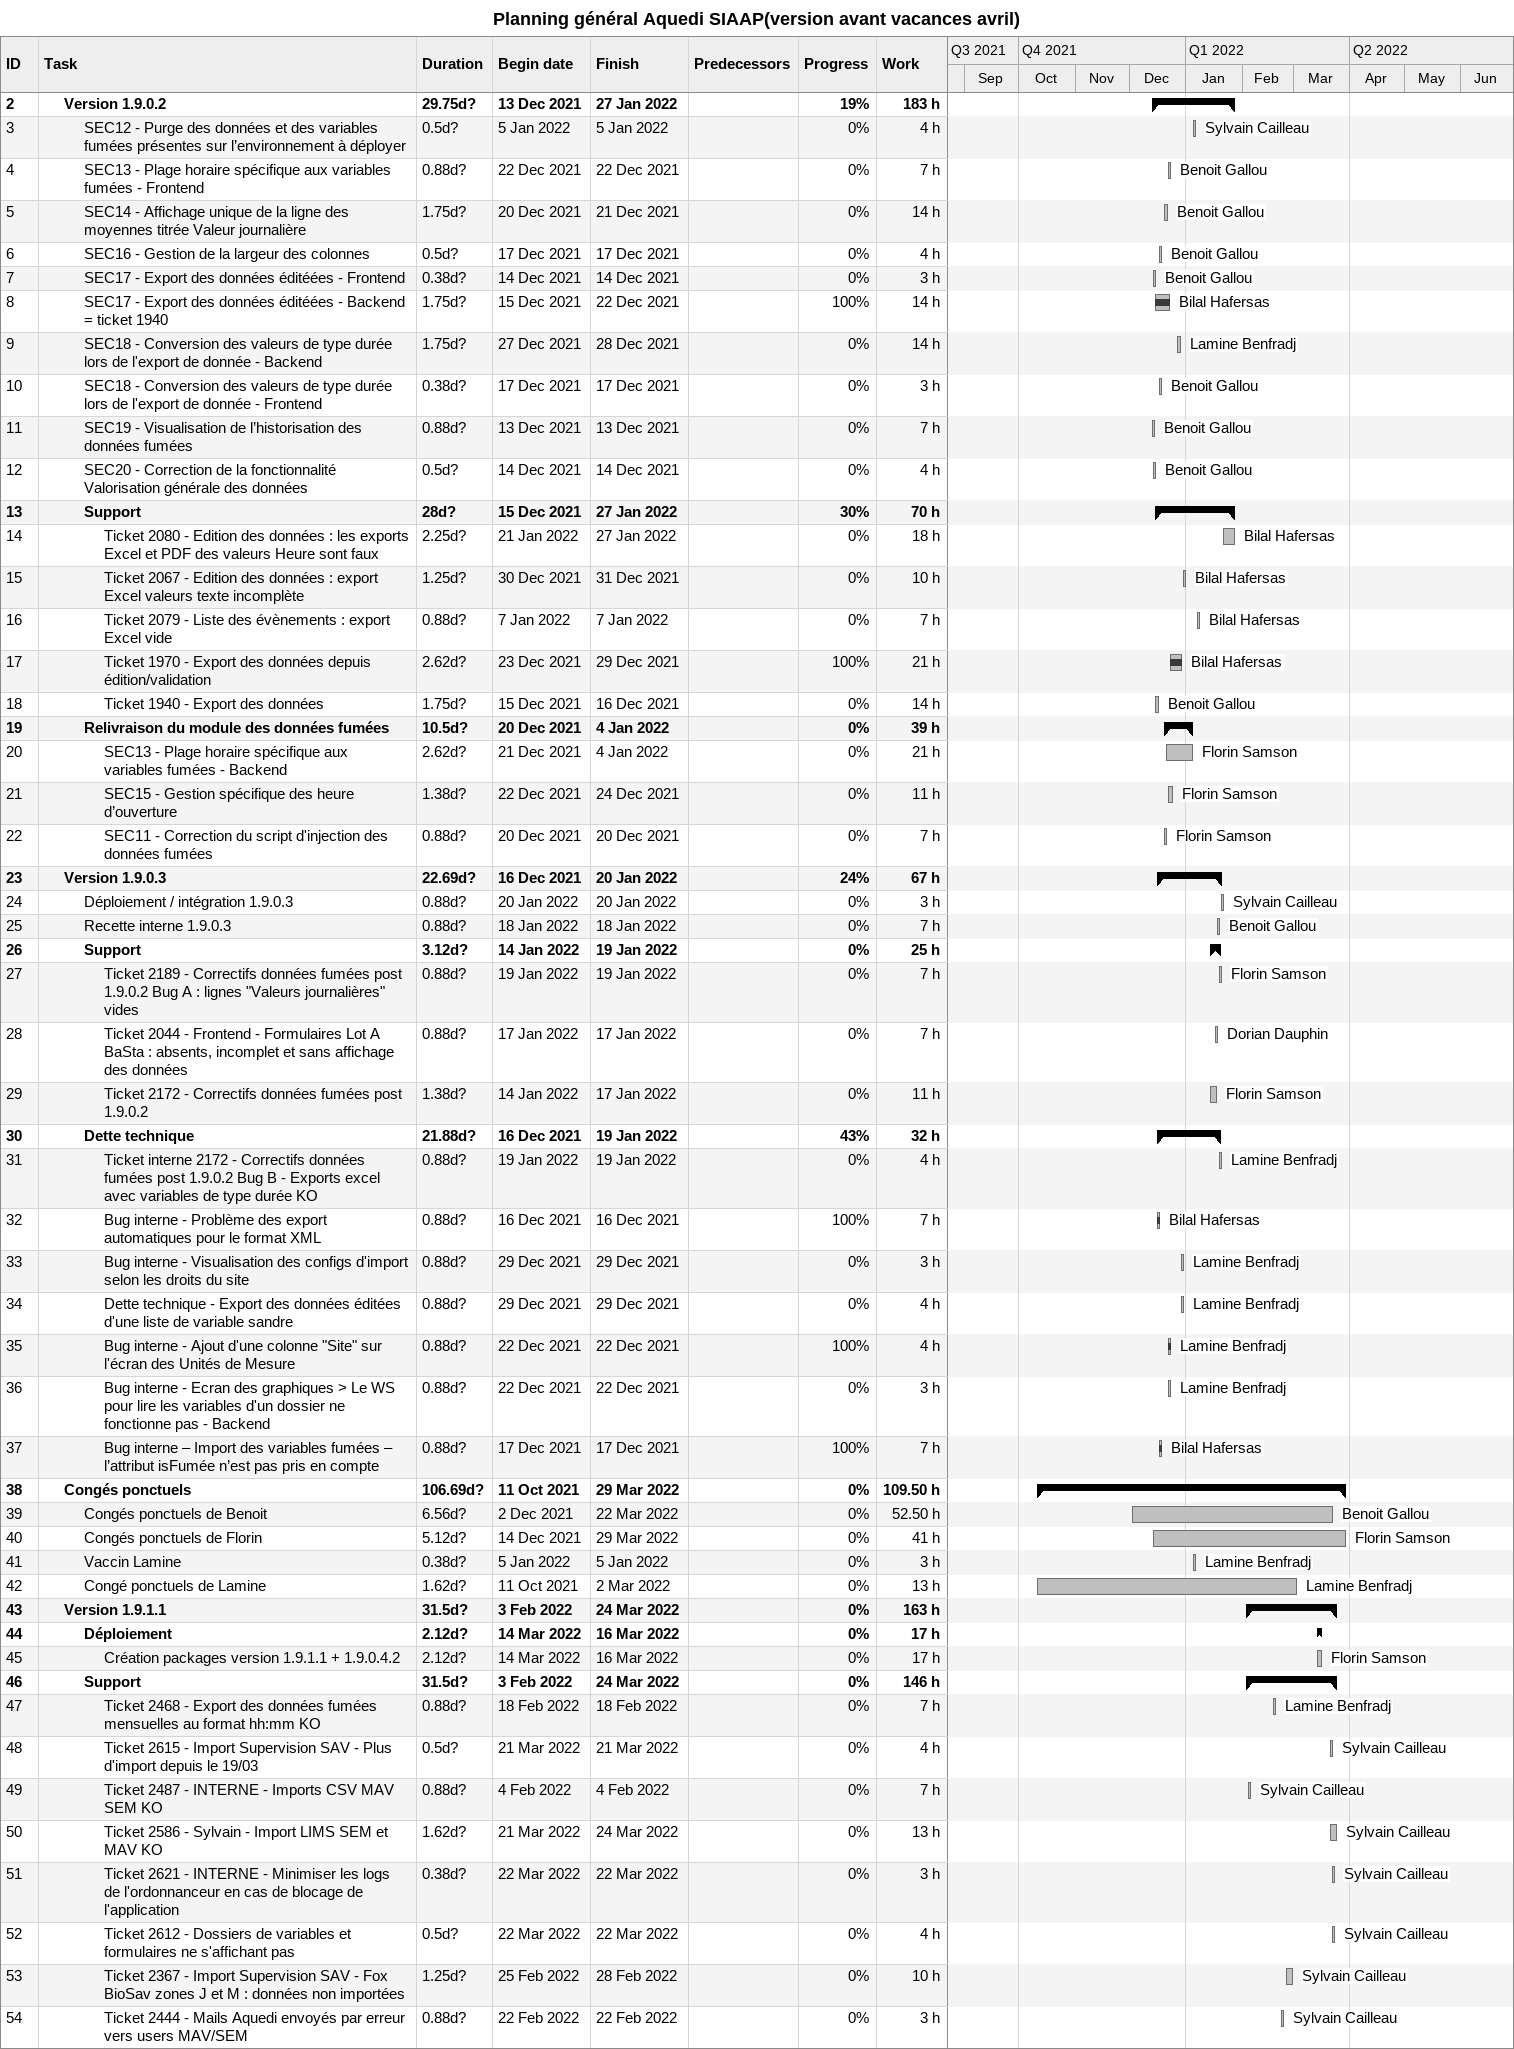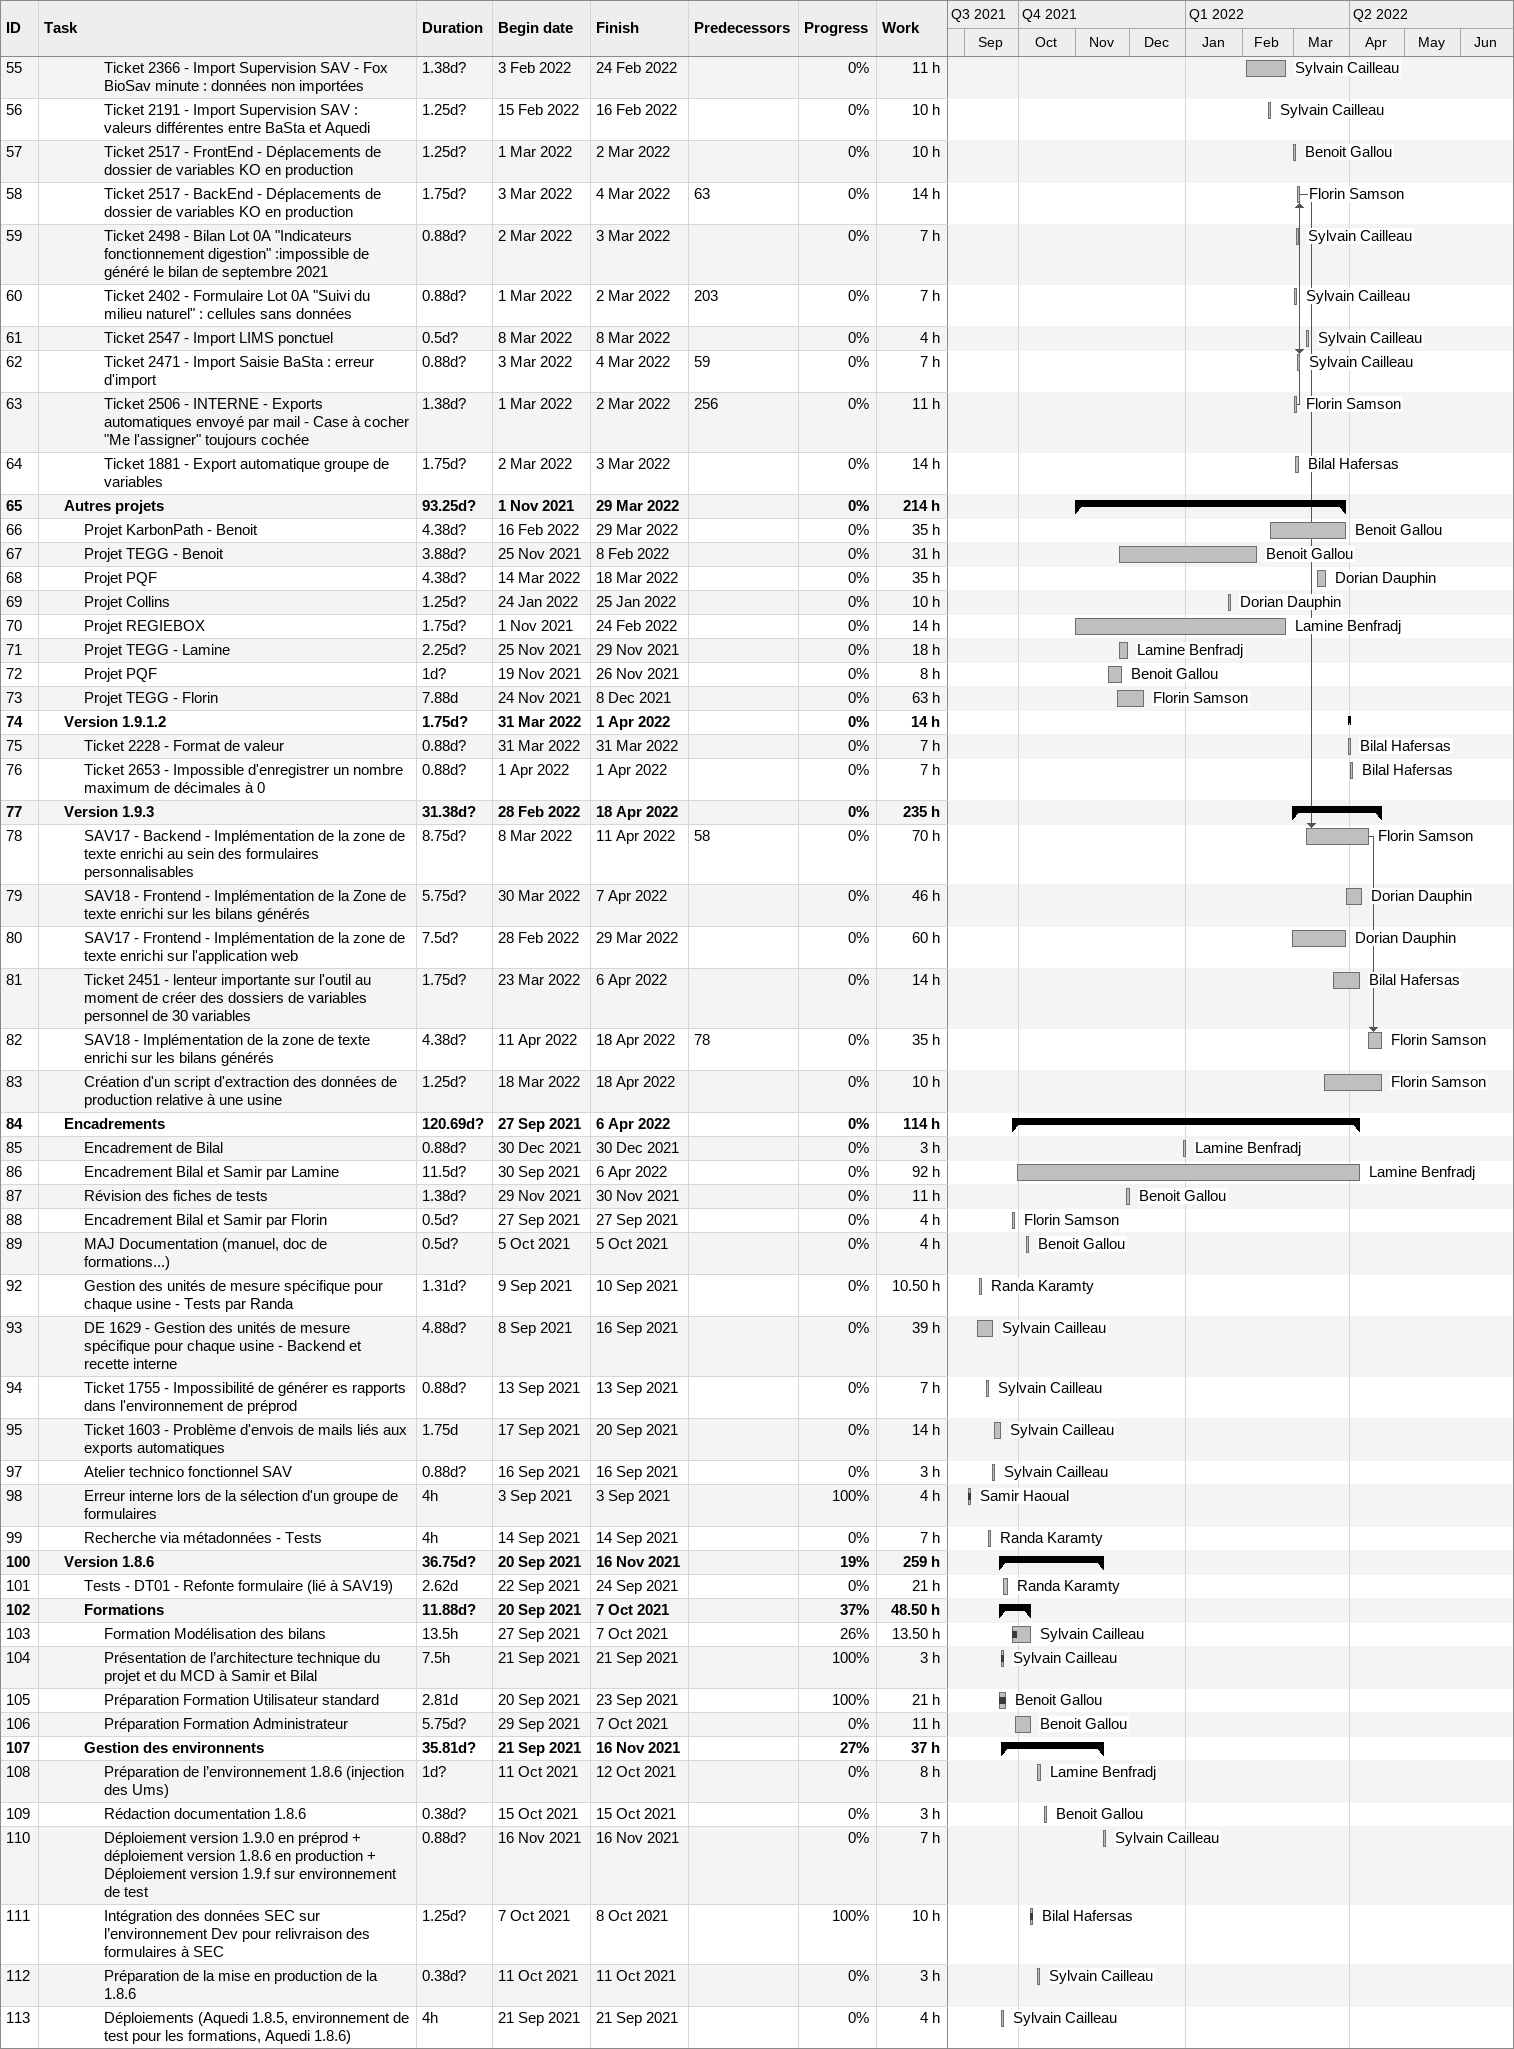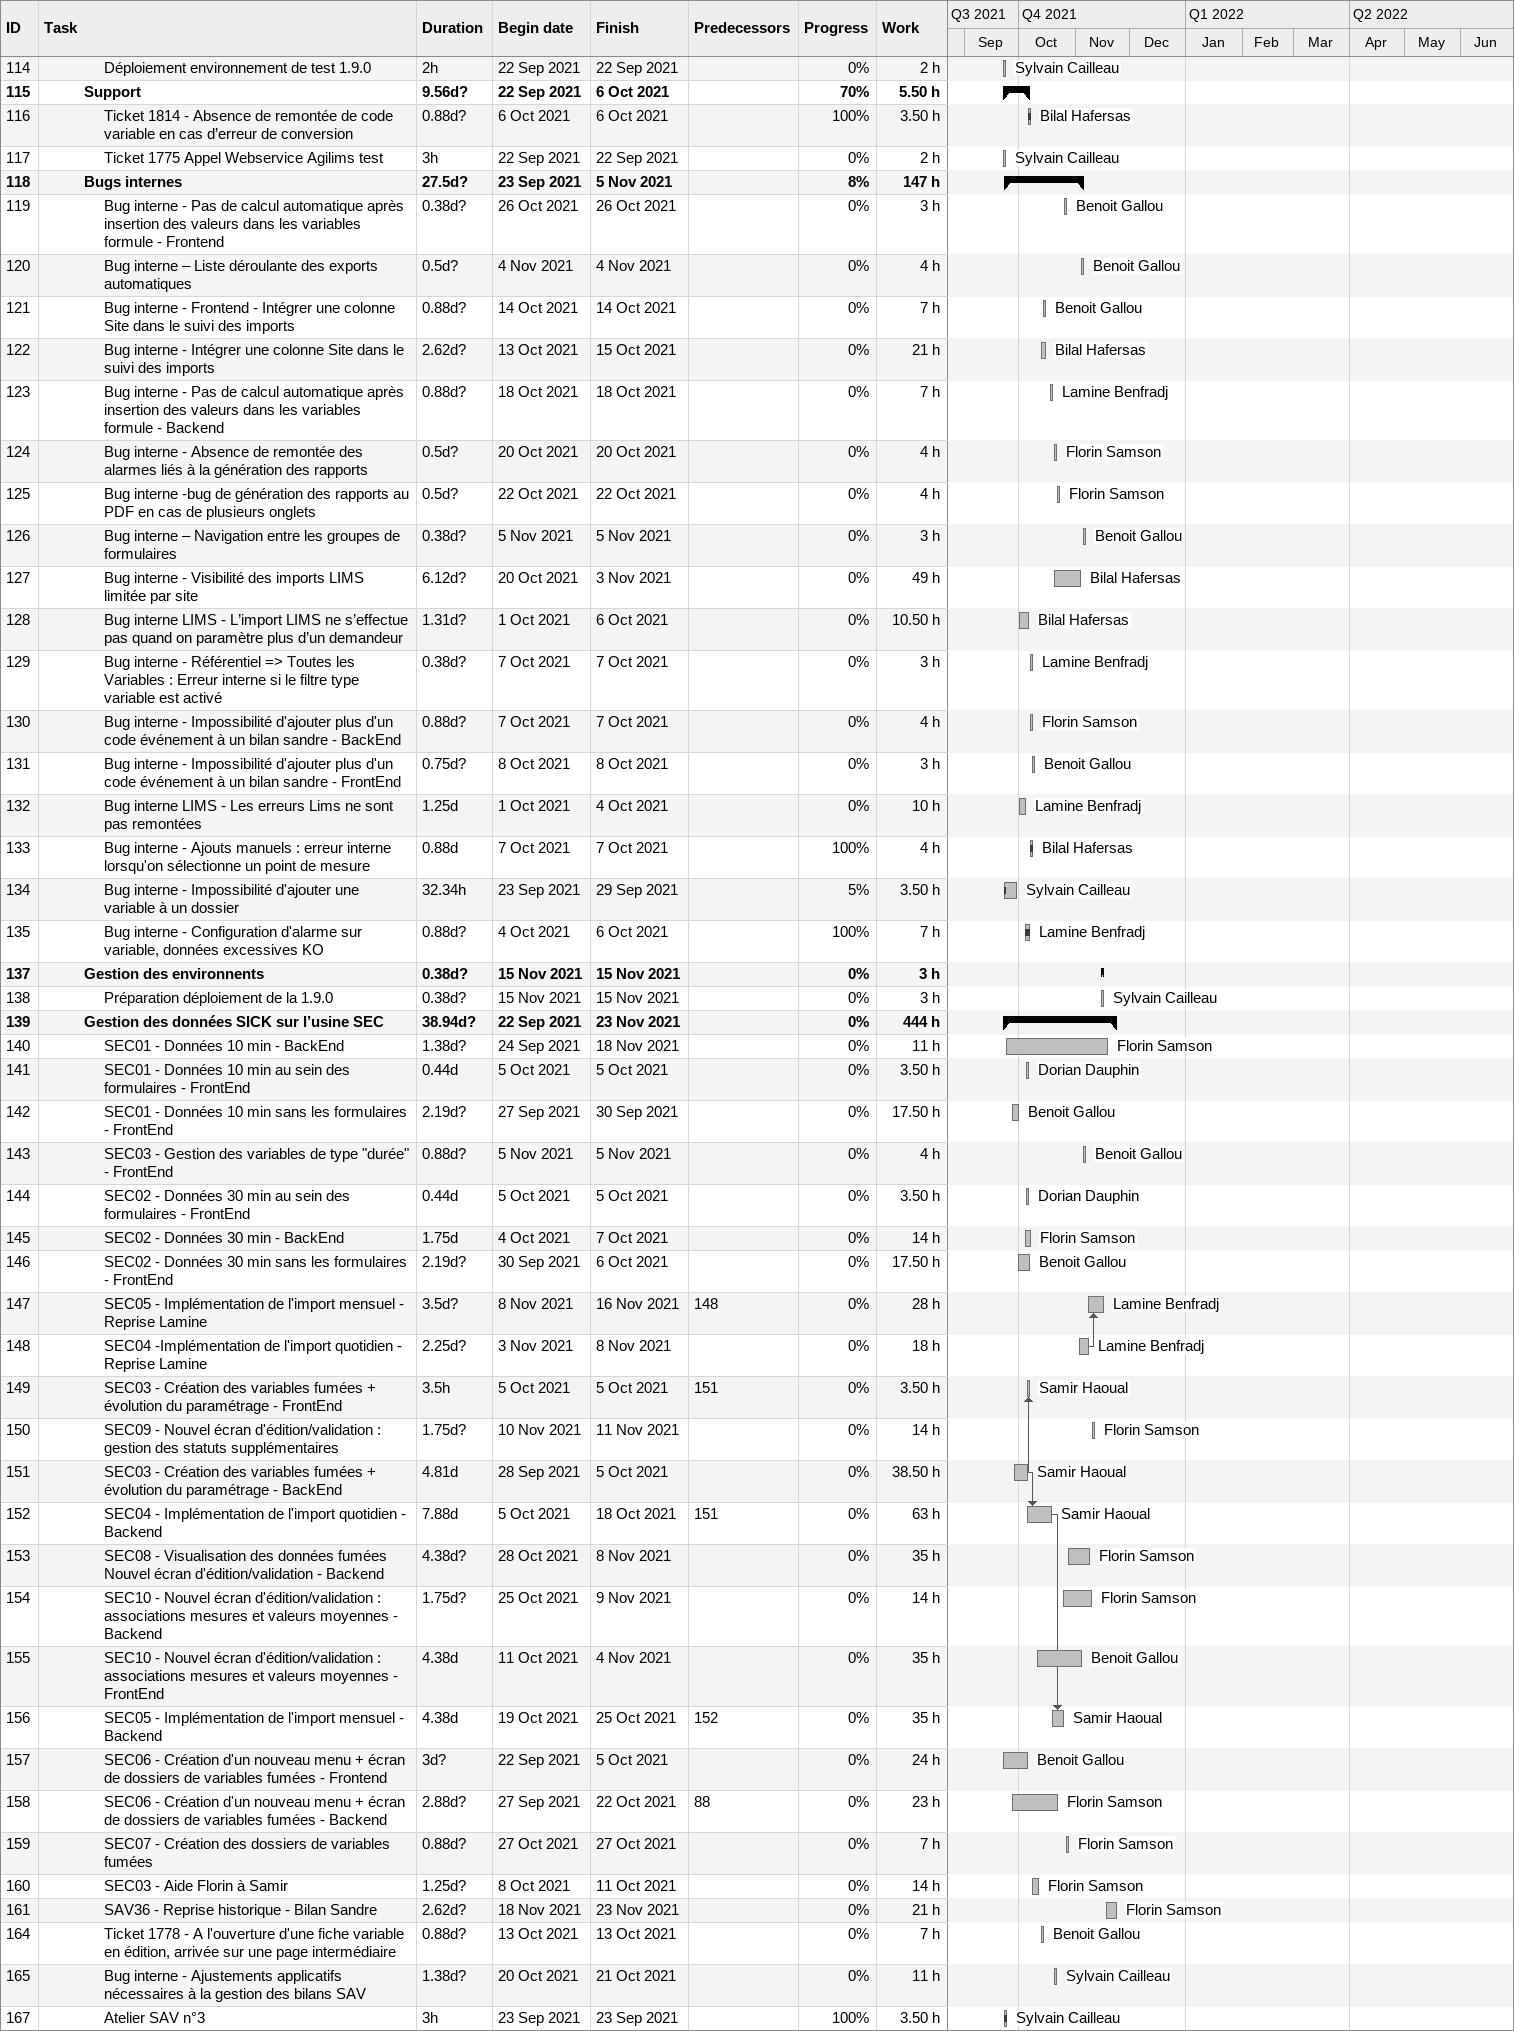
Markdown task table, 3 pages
Planning général Aquedi SIAAP(version avant vacances avril)

| ID | Level | Task | Duration | Start | Finish | Predecessors | Resources | % complete | Work (h) |
|---|---|---|---|---|---|---|---|---|---|
| 2 | 2 | **Version 1.9.0.2** | 29.75d? | 2021-12-13 | 2022-01-27 |  |  | 19 | 183 |
| 3 | 3 | SEC12 - Purge des données et des variables fumées présentes sur l’environnement à déployer | 0.5d? | 2022-01-05 | 2022-01-05 |  | Sylvain Cailleau | 0 | 4 |
| 4 | 3 | SEC13 - Plage horaire spécifique aux variables fumées - Frontend | 0.88d? | 2021-12-22 | 2021-12-22 |  | Benoit Gallou | 0 | 7 |
| 5 | 3 | SEC14 - Affichage unique de la ligne des moyennes titrée Valeur journalière | 1.75d? | 2021-12-20 | 2021-12-21 |  | Benoit Gallou | 0 | 14 |
| 6 | 3 | SEC16 - Gestion de la largeur des colonnes | 0.5d? | 2021-12-17 | 2021-12-17 |  | Benoit Gallou | 0 | 4 |
| 7 | 3 | SEC17 - Export des données éditéées - Frontend | 0.38d? | 2021-12-14 | 2021-12-14 |  | Benoit Gallou | 0 | 3 |
| 8 | 3 | SEC17 - Export des données éditéées - Backend = ticket 1940 | 1.75d? | 2021-12-15 | 2021-12-22 |  | Bilal Hafersas | 100 | 14 |
| 9 | 3 | SEC18 - Conversion des valeurs de type durée lors de l'export de donnée - Backend | 1.75d? | 2021-12-27 | 2021-12-28 |  | Lamine Benfradj | 0 | 14 |
| 10 | 3 | SEC18 - Conversion des valeurs de type durée lors de l'export de donnée - Frontend | 0.38d? | 2021-12-17 | 2021-12-17 |  | Benoit Gallou | 0 | 3 |
| 11 | 3 | SEC19 - Visualisation de l’historisation des données fumées | 0.88d? | 2021-12-13 | 2021-12-13 |  | Benoit Gallou | 0 | 7 |
| 12 | 3 | SEC20 - Correction de la fonctionnalité Valorisation générale des données | 0.5d? | 2021-12-14 | 2021-12-14 |  | Benoit Gallou | 0 | 4 |
| 13 | 3 | **Support** | 28d? | 2021-12-15 | 2022-01-27 |  |  | 30 | 70 |
| 14 | 4 | Ticket 2080 - Edition des données : les exports Excel et PDF des valeurs Heure sont faux | 2.25d? | 2022-01-21 | 2022-01-27 |  | Bilal Hafersas | 0 | 18 |
| 15 | 4 | Ticket 2067 - Edition des données : export Excel valeurs texte incomplète | 1.25d? | 2021-12-30 | 2021-12-31 |  | Bilal Hafersas | 0 | 10 |
| 16 | 4 | Ticket 2079 - Liste des évènements : export Excel vide | 0.88d? | 2022-01-07 | 2022-01-07 |  | Bilal Hafersas | 0 | 7 |
| 17 | 4 | Ticket 1970 - Export des données depuis édition/validation | 2.62d? | 2021-12-23 | 2021-12-29 |  | Bilal Hafersas | 100 | 21 |
| 18 | 4 | Ticket 1940 - Export des données | 1.75d? | 2021-12-15 | 2021-12-16 |  | Benoit Gallou | 0 | 14 |
| 19 | 3 | **Relivraison du module des données fumées** | 10.5d? | 2021-12-20 | 2022-01-04 |  |  | 0 | 39 |
| 20 | 4 | SEC13 - Plage horaire spécifique aux variables fumées - Backend | 2.62d? | 2021-12-21 | 2022-01-04 |  | Florin Samson | 0 | 21 |
| 21 | 4 | SEC15 - Gestion spécifique des heure d’ouverture | 1.38d? | 2021-12-22 | 2021-12-24 |  | Florin Samson | 0 | 11 |
| 22 | 4 | SEC11 - Correction du script d'injection des données fumées | 0.88d? | 2021-12-20 | 2021-12-20 |  | Florin Samson | 0 | 7 |
| 23 | 2 | **Version 1.9.0.3** | 22.69d? | 2021-12-16 | 2022-01-20 |  |  | 24 | 67 |
| 24 | 3 | Déploiement / intégration 1.9.0.3 | 0.88d? | 2022-01-20 | 2022-01-20 |  | Sylvain Cailleau | 0 | 3 |
| 25 | 3 | Recette interne 1.9.0.3 | 0.88d? | 2022-01-18 | 2022-01-18 |  | Benoit Gallou | 0 | 7 |
| 26 | 3 | **Support** | 3.12d? | 2022-01-14 | 2022-01-19 |  |  | 0 | 25 |
| 27 | 4 | Ticket 2189 - Correctifs données fumées post 1.9.0.2 Bug A : lignes "Valeurs journalières" vides | 0.88d? | 2022-01-19 | 2022-01-19 |  | Florin Samson | 0 | 7 |
| 28 | 4 | Ticket 2044 - Frontend - Formulaires Lot A BaSta : absents, incomplet et sans affichage des données | 0.88d? | 2022-01-17 | 2022-01-17 |  | Dorian Dauphin | 0 | 7 |
| 29 | 4 | Ticket 2172 - Correctifs données fumées post 1.9.0.2 | 1.38d? | 2022-01-14 | 2022-01-17 |  | Florin Samson | 0 | 11 |
| 30 | 3 | **Dette technique** | 21.88d? | 2021-12-16 | 2022-01-19 |  |  | 43 | 32 |
| 31 | 4 | Ticket interne 2172 - Correctifs données fumées post 1.9.0.2 Bug B - Exports excel avec variables de type durée KO | 0.88d? | 2022-01-19 | 2022-01-19 |  | Lamine Benfradj | 0 | 4 |
| 32 | 4 | Bug interne - Problème des export automatiques pour le format XML | 0.88d? | 2021-12-16 | 2021-12-16 |  | Bilal Hafersas | 100 | 7 |
| 33 | 4 | Bug interne - Visualisation des configs d'import selon les droits du site | 0.88d? | 2021-12-29 | 2021-12-29 |  | Lamine Benfradj | 0 | 3 |
| 34 | 4 | Dette technique - Export des données éditées d'une liste de variable sandre | 0.88d? | 2021-12-29 | 2021-12-29 |  | Lamine Benfradj | 0 | 4 |
| 35 | 4 | Bug interne - Ajout d'une colonne "Site" sur l'écran des Unités de Mesure | 0.88d? | 2021-12-22 | 2021-12-22 |  | Lamine Benfradj | 100 | 4 |
| 36 | 4 | Bug interne - Ecran des graphiques > Le WS pour lire les variables d'un dossier ne fonctionne pas - Backend | 0.88d? | 2021-12-22 | 2021-12-22 |  | Lamine Benfradj | 0 | 3 |
| 37 | 4 | Bug interne – Import des variables fumées – l’attribut isFumée n’est pas pris en compte | 0.88d? | 2021-12-17 | 2021-12-17 |  | Bilal Hafersas | 100 | 7 |
| 38 | 2 | **Congés ponctuels** | 106.69d? | 2021-10-11 | 2022-03-29 |  |  | 0 | 109.50 |
| 39 | 3 | Congés ponctuels de Benoit | 6.56d? | 2021-12-02 | 2022-03-22 |  | Benoit Gallou | 0 | 52.50 |
| 40 | 3 | Congés ponctuels de Florin | 5.12d? | 2021-12-14 | 2022-03-29 |  | Florin Samson | 0 | 41 |
| 41 | 3 | Vaccin Lamine | 0.38d? | 2022-01-05 | 2022-01-05 |  | Lamine Benfradj | 0 | 3 |
| 42 | 3 | Congé ponctuels de Lamine | 1.62d? | 2021-10-11 | 2022-03-02 |  | Lamine Benfradj | 0 | 13 |
| 43 | 2 | **Version 1.9.1.1** | 31.5d? | 2022-02-03 | 2022-03-24 |  |  | 0 | 163 |
| 44 | 3 | **Déploiement** | 2.12d? | 2022-03-14 | 2022-03-16 |  |  | 0 | 17 |
| 45 | 4 | Création packages version 1.9.1.1 + 1.9.0.4.2 | 2.12d? | 2022-03-14 | 2022-03-16 |  | Florin Samson | 0 | 17 |
| 46 | 3 | **Support** | 31.5d? | 2022-02-03 | 2022-03-24 |  |  | 0 | 146 |
| 47 | 4 | Ticket 2468 - Export des données fumées mensuelles au format hh:mm KO | 0.88d? | 2022-02-18 | 2022-02-18 |  | Lamine Benfradj | 0 | 7 |
| 48 | 4 | Ticket 2615 - Import Supervision SAV - Plus d'import depuis le 19/03 | 0.5d? | 2022-03-21 | 2022-03-21 |  | Sylvain Cailleau | 0 | 4 |
| 49 | 4 | Ticket 2487 - INTERNE - Imports CSV MAV SEM KO | 0.88d? | 2022-02-04 | 2022-02-04 |  | Sylvain Cailleau | 0 | 7 |
| 50 | 4 | Ticket 2586 - Sylvain - Import LIMS SEM et MAV KO | 1.62d? | 2022-03-21 | 2022-03-24 |  | Sylvain Cailleau | 0 | 13 |
| 51 | 4 | Ticket 2621 - INTERNE - Minimiser les logs de l'ordonnanceur en cas de blocage de l'application | 0.38d? | 2022-03-22 | 2022-03-22 |  | Sylvain Cailleau | 0 | 3 |
| 52 | 4 | Ticket 2612 - Dossiers de variables et formulaires ne s'affichant pas | 0.5d? | 2022-03-22 | 2022-03-22 |  | Sylvain Cailleau | 0 | 4 |
| 53 | 4 | Ticket 2367 - Import Supervision SAV - Fox BioSav zones J et M : données non importées | 1.25d? | 2022-02-25 | 2022-02-28 |  | Sylvain Cailleau | 0 | 10 |
| 54 | 4 | Ticket 2444 - Mails Aquedi envoyés par erreur vers users MAV/SEM | 0.88d? | 2022-02-22 | 2022-02-22 |  | Sylvain Cailleau | 0 | 3 |
| 55 | 4 | Ticket 2366 - Import Supervision SAV - Fox BioSav minute : données non importées | 1.38d? | 2022-02-03 | 2022-02-24 |  | Sylvain Cailleau | 0 | 11 |
| 56 | 4 | Ticket 2191 - Import Supervision SAV : valeurs différentes entre BaSta et Aquedi | 1.25d? | 2022-02-15 | 2022-02-16 |  | Sylvain Cailleau | 0 | 10 |
| 57 | 4 | Ticket 2517 - FrontEnd - Déplacements de dossier de variables KO en production | 1.25d? | 2022-03-01 | 2022-03-02 |  | Benoit Gallou | 0 | 10 |
| 58 | 4 | Ticket 2517 - BackEnd - Déplacements de dossier de variables KO en production | 1.75d? | 2022-03-03 | 2022-03-04 | 63 | Florin Samson | 0 | 14 |
| 59 | 4 | Ticket 2498 - Bilan Lot 0A "Indicateurs fonctionnement digestion" :impossible de généré le bilan de septembre 2021 | 0.88d? | 2022-03-02 | 2022-03-03 |  | Sylvain Cailleau | 0 | 7 |
| 60 | 4 | Ticket 2402 - Formulaire Lot 0A "Suivi du milieu naturel" : cellules sans données | 0.88d? | 2022-03-01 | 2022-03-02 | 203 | Sylvain Cailleau | 0 | 7 |
| 61 | 4 | Ticket 2547 - Import LIMS ponctuel | 0.5d? | 2022-03-08 | 2022-03-08 |  | Sylvain Cailleau | 0 | 4 |
| 62 | 4 | Ticket 2471 - Import Saisie BaSta : erreur d'import | 0.88d? | 2022-03-03 | 2022-03-04 | 59 | Sylvain Cailleau | 0 | 7 |
| 63 | 4 | Ticket 2506 - INTERNE - Exports automatiques envoyé par mail - Case à cocher "Me l'assigner" toujours cochée | 1.38d? | 2022-03-01 | 2022-03-02 | 256 | Florin Samson | 0 | 11 |
| 64 | 4 | Ticket 1881 - Export automatique groupe de variables | 1.75d? | 2022-03-02 | 2022-03-03 |  | Bilal Hafersas | 0 | 14 |
| 65 | 2 | **Autres projets** | 93.25d? | 2021-11-01 | 2022-03-29 |  |  | 0 | 214 |
| 66 | 3 | Projet KarbonPath - Benoit | 4.38d? | 2022-02-16 | 2022-03-29 |  | Benoit Gallou | 0 | 35 |
| 67 | 3 | Projet TEGG - Benoit | 3.88d? | 2021-11-25 | 2022-02-08 |  | Benoit Gallou | 0 | 31 |
| 68 | 3 | Projet PQF | 4.38d? | 2022-03-14 | 2022-03-18 |  | Dorian Dauphin | 0 | 35 |
| 69 | 3 | Projet Collins | 1.25d? | 2022-01-24 | 2022-01-25 |  | Dorian Dauphin | 0 | 10 |
| 70 | 3 | Projet REGIEBOX | 1.75d? | 2021-11-01 | 2022-02-24 |  | Lamine Benfradj | 0 | 14 |
| 71 | 3 | Projet TEGG - Lamine | 2.25d? | 2021-11-25 | 2021-11-29 |  | Lamine Benfradj | 0 | 18 |
| 72 | 3 | Projet PQF | 1d? | 2021-11-19 | 2021-11-26 |  | Benoit Gallou | 0 | 8 |
| 73 | 3 | Projet TEGG - Florin | 7.88d | 2021-11-24 | 2021-12-08 |  | Florin Samson | 0 | 63 |
| 74 | 2 | **Version 1.9.1.2** | 1.75d? | 2022-03-31 | 2022-04-01 |  |  | 0 | 14 |
| 75 | 3 | Ticket 2228 - Format de valeur | 0.88d? | 2022-03-31 | 2022-03-31 |  | Bilal Hafersas | 0 | 7 |
| 76 | 3 | Ticket 2653 - Impossible d'enregistrer un nombre maximum de décimales à 0 | 0.88d? | 2022-04-01 | 2022-04-01 |  | Bilal Hafersas | 0 | 7 |
| 77 | 2 | **Version 1.9.3** | 31.38d? | 2022-02-28 | 2022-04-18 |  |  | 0 | 235 |
| 78 | 3 | SAV17 - Backend - Implémentation de la zone de texte enrichi au sein des formulaires personnalisables | 8.75d? | 2022-03-08 | 2022-04-11 | 58 | Florin Samson | 0 | 70 |
| 79 | 3 | SAV18 - Frontend - Implémentation de la Zone de texte enrichi sur les bilans générés | 5.75d? | 2022-03-30 | 2022-04-07 |  | Dorian Dauphin | 0 | 46 |
| 80 | 3 | SAV17 - Frontend - Implémentation de la zone de texte enrichi sur l'application web | 7.5d? | 2022-02-28 | 2022-03-29 |  | Dorian Dauphin | 0 | 60 |
| 81 | 3 | Ticket 2451 - lenteur importante sur l'outil au moment de créer des dossiers de variables personnel de 30 variables | 1.75d? | 2022-03-23 | 2022-04-06 |  | Bilal Hafersas | 0 | 14 |
| 82 | 3 | SAV18 - Implémentation de la zone de texte enrichi sur les bilans générés | 4.38d? | 2022-04-11 | 2022-04-18 | 78 | Florin Samson | 0 | 35 |
| 83 | 3 | Création d'un script d'extraction des données de production relative à une usine | 1.25d? | 2022-03-18 | 2022-04-18 |  | Florin Samson | 0 | 10 |
| 84 | 2 | **Encadrements** | 120.69d? | 2021-09-27 | 2022-04-06 |  |  | 0 | 114 |
| 85 | 3 | Encadrement de Bilal | 0.88d? | 2021-12-30 | 2021-12-30 |  | Lamine Benfradj | 0 | 3 |
| 86 | 3 | Encadrement Bilal et Samir par Lamine | 11.5d? | 2021-09-30 | 2022-04-06 |  | Lamine Benfradj | 0 | 92 |
| 87 | 3 | Révision des fiches de tests | 1.38d? | 2021-11-29 | 2021-11-30 |  | Benoit Gallou | 0 | 11 |
| 88 | 3 | Encadrement Bilal et Samir par Florin | 0.5d? | 2021-09-27 | 2021-09-27 |  | Florin Samson | 0 | 4 |
| 89 | 3 | MAJ Documentation (manuel, doc de formations...) | 0.5d? | 2021-10-05 | 2021-10-05 |  | Benoit Gallou | 0 | 4 |
| 92 | 3 | Gestion des unités de mesure spécifique pour chaque usine - Tests par Randa | 1.31d? | 2021-09-09 | 2021-09-10 |  | Randa Karamty | 0 | 10.50 |
| 93 | 3 | DE 1629 - Gestion des unités de mesure spécifique pour chaque usine - Backend et recette interne | 4.88d? | 2021-09-08 | 2021-09-16 |  | Sylvain Cailleau | 0 | 39 |
| 94 | 3 | Ticket 1755 - Impossibilité de générer es rapports dans l'environnement de préprod | 0.88d? | 2021-09-13 | 2021-09-13 |  | Sylvain Cailleau | 0 | 7 |
| 95 | 3 | Ticket 1603 - Problème d'envois de mails liés aux exports automatiques | 1.75d | 2021-09-17 | 2021-09-20 |  | Sylvain Cailleau | 0 | 14 |
| 97 | 3 | Atelier technico fonctionnel SAV | 0.88d? | 2021-09-16 | 2021-09-16 |  | Sylvain Cailleau | 0 | 3 |
| 98 | 3 | Erreur interne lors de la sélection d'un groupe de formulaires | 4h | 2021-09-03 | 2021-09-03 |  | Samir Haoual | 100 | 4 |
| 99 | 3 | Recherche via métadonnées - Tests | 4h | 2021-09-14 | 2021-09-14 |  | Randa Karamty | 0 | 7 |
| 100 | 2 | **Version 1.8.6** | 36.75d? | 2021-09-20 | 2021-11-16 |  |  | 19 | 259 |
| 101 | 3 | Tests - DT01 - Refonte formulaire (lié à SAV19) | 2.62d | 2021-09-22 | 2021-09-24 |  | Randa Karamty | 0 | 21 |
| 102 | 3 | **Formations** | 11.88d? | 2021-09-20 | 2021-10-07 |  |  | 37 | 48.50 |
| 103 | 4 | Formation Modélisation des bilans | 13.5h | 2021-09-27 | 2021-10-07 |  | Sylvain Cailleau | 26 | 13.50 |
| 104 | 4 | Présentation de l’architecture technique du projet et du MCD à Samir et Bilal | 7.5h | 2021-09-21 | 2021-09-21 |  | Sylvain Cailleau | 100 | 3 |
| 105 | 4 | Préparation Formation Utilisateur standard | 2.81d | 2021-09-20 | 2021-09-23 |  | Benoit Gallou | 100 | 21 |
| 106 | 4 | Préparation Formation Administrateur | 5.75d? | 2021-09-29 | 2021-10-07 |  | Benoit Gallou | 0 | 11 |
| 107 | 3 | **Gestion des environnents** | 35.81d? | 2021-09-21 | 2021-11-16 |  |  | 27 | 37 |
| 108 | 4 | Préparation de l’environnement 1.8.6 (injection des Ums) | 1d? | 2021-10-11 | 2021-10-12 |  | Lamine Benfradj | 0 | 8 |
| 109 | 4 | Rédaction documentation 1.8.6 | 0.38d? | 2021-10-15 | 2021-10-15 |  | Benoit Gallou | 0 | 3 |
| 110 | 4 | Déploiement version 1.9.0 en préprod + déploiement version 1.8.6 en production + Déploiement version 1.9.f sur environnement de test | 0.88d? | 2021-11-16 | 2021-11-16 |  | Sylvain Cailleau | 0 | 7 |
| 111 | 4 | Intégration des données SEC sur l’environnement Dev pour relivraison des formulaires à SEC | 1.25d? | 2021-10-07 | 2021-10-08 |  | Bilal Hafersas | 100 | 10 |
| 112 | 4 | Préparation de la mise en production de la 1.8.6 | 0.38d? | 2021-10-11 | 2021-10-11 |  | Sylvain Cailleau | 0 | 3 |
| 113 | 4 | Déploiements (Aquedi 1.8.5, environnement de test pour les formations, Aquedi 1.8.6) | 4h | 2021-09-21 | 2021-09-21 |  | Sylvain Cailleau | 0 | 4 |
| 114 | 4 | Déploiement environnement de test 1.9.0 | 2h | 2021-09-22 | 2021-09-22 |  | Sylvain Cailleau | 0 | 2 |
| 115 | 3 | **Support** | 9.56d? | 2021-09-22 | 2021-10-06 |  |  | 70 | 5.50 |
| 116 | 4 | Ticket 1814 - Absence de remontée de code variable en cas d’erreur de conversion | 0.88d? | 2021-10-06 | 2021-10-06 |  | Bilal Hafersas | 100 | 3.50 |
| 117 | 4 | Ticket 1775 Appel Webservice Agilims test | 3h | 2021-09-22 | 2021-09-22 |  | Sylvain Cailleau | 0 | 2 |
| 118 | 3 | **Bugs internes** | 27.5d? | 2021-09-23 | 2021-11-05 |  |  | 8 | 147 |
| 119 | 4 | Bug interne - Pas de calcul automatique après insertion des valeurs dans les variables formule - Frontend | 0.38d? | 2021-10-26 | 2021-10-26 |  | Benoit Gallou | 0 | 3 |
| 120 | 4 | Bug interne – Liste déroulante des exports automatiques | 0.5d? | 2021-11-04 | 2021-11-04 |  | Benoit Gallou | 0 | 4 |
| 121 | 4 | Bug interne - Frontend - Intégrer une colonne Site dans le suivi des imports | 0.88d? | 2021-10-14 | 2021-10-14 |  | Benoit Gallou | 0 | 7 |
| 122 | 4 | Bug interne - Intégrer une colonne Site dans le suivi des imports | 2.62d? | 2021-10-13 | 2021-10-15 |  | Bilal Hafersas | 0 | 21 |
| 123 | 4 | Bug interne - Pas de calcul automatique après insertion des valeurs dans les variables formule - Backend | 0.88d? | 2021-10-18 | 2021-10-18 |  | Lamine Benfradj | 0 | 7 |
| 124 | 4 | Bug interne - Absence de remontée des alarmes liés à la génération des rapports | 0.5d? | 2021-10-20 | 2021-10-20 |  | Florin Samson | 0 | 4 |
| 125 | 4 | Bug interne -bug de génération des rapports au PDF en cas de plusieurs onglets | 0.5d? | 2021-10-22 | 2021-10-22 |  | Florin Samson | 0 | 4 |
| 126 | 4 | Bug interne – Navigation entre les groupes de formulaires | 0.38d? | 2021-11-05 | 2021-11-05 |  | Benoit Gallou | 0 | 3 |
| 127 | 4 | Bug interne - Visibilité des imports LIMS limitée par site | 6.12d? | 2021-10-20 | 2021-11-03 |  | Bilal Hafersas | 0 | 49 |
| 128 | 4 | Bug interne LIMS - L’import LIMS ne s’effectue pas quand on paramètre plus d’un demandeur | 1.31d? | 2021-10-01 | 2021-10-06 |  | Bilal Hafersas | 0 | 10.50 |
| 129 | 4 | Bug interne - Référentiel => Toutes les Variables : Erreur interne si le filtre type variable est activé | 0.38d? | 2021-10-07 | 2021-10-07 |  | Lamine Benfradj | 0 | 3 |
| 130 | 4 | Bug interne - Impossibilité d'ajouter plus d'un code événement à un bilan sandre - BackEnd | 0.88d? | 2021-10-07 | 2021-10-07 |  | Florin Samson | 0 | 4 |
| 131 | 4 | Bug interne - Impossibilité d'ajouter plus d'un code événement à un bilan sandre - FrontEnd | 0.75d? | 2021-10-08 | 2021-10-08 |  | Benoit Gallou | 0 | 3 |
| 132 | 4 | Bug interne LIMS - Les erreurs Lims ne sont pas remontées | 1.25d | 2021-10-01 | 2021-10-04 |  | Lamine Benfradj | 0 | 10 |
| 133 | 4 | Bug interne - Ajouts manuels : erreur interne lorsqu'on sélectionne un point de mesure | 0.88d | 2021-10-07 | 2021-10-07 |  | Bilal Hafersas | 100 | 4 |
| 134 | 4 | Bug interne - Impossibilité d'ajouter une variable à un dossier | 32.34h | 2021-09-23 | 2021-09-29 |  | Sylvain Cailleau | 5 | 3.50 |
| 135 | 4 | Bug interne - Configuration d'alarme sur variable, données excessives KO | 0.88d? | 2021-10-04 | 2021-10-06 |  | Lamine Benfradj | 100 | 7 |
| 137 | 3 | **Gestion des environnents** | 0.38d? | 2021-11-15 | 2021-11-15 |  |  | 0 | 3 |
| 138 | 4 | Préparation déploiement de la 1.9.0 | 0.38d? | 2021-11-15 | 2021-11-15 |  | Sylvain Cailleau | 0 | 3 |
| 139 | 3 | **Gestion des données SICK sur l’usine SEC** | 38.94d? | 2021-09-22 | 2021-11-23 |  |  | 0 | 444 |
| 140 | 4 | SEC01 - Données 10 min - BackEnd | 1.38d? | 2021-09-24 | 2021-11-18 |  | Florin Samson | 0 | 11 |
| 141 | 4 | SEC01 - Données 10 min au sein des formulaires - FrontEnd | 0.44d | 2021-10-05 | 2021-10-05 |  | Dorian Dauphin | 0 | 3.50 |
| 142 | 4 | SEC01 - Données 10 min sans les formulaires - FrontEnd | 2.19d? | 2021-09-27 | 2021-09-30 |  | Benoit Gallou | 0 | 17.50 |
| 143 | 4 | SEC03 - Gestion des variables de type "durée" - FrontEnd | 0.88d? | 2021-11-05 | 2021-11-05 |  | Benoit Gallou | 0 | 4 |
| 144 | 4 | SEC02 - Données 30 min au sein des formulaires - FrontEnd | 0.44d | 2021-10-05 | 2021-10-05 |  | Dorian Dauphin | 0 | 3.50 |
| 145 | 4 | SEC02 - Données 30 min - BackEnd | 1.75d | 2021-10-04 | 2021-10-07 |  | Florin Samson | 0 | 14 |
| 146 | 4 | SEC02 - Données 30 min sans les formulaires - FrontEnd | 2.19d? | 2021-09-30 | 2021-10-06 |  | Benoit Gallou | 0 | 17.50 |
| 147 | 4 | SEC05 - Implémentation de l'import mensuel - Reprise Lamine | 3.5d? | 2021-11-08 | 2021-11-16 | 148 | Lamine Benfradj | 0 | 28 |
| 148 | 4 | SEC04 -Implémentation de l'import quotidien - Reprise Lamine | 2.25d? | 2021-11-03 | 2021-11-08 |  | Lamine Benfradj | 0 | 18 |
| 149 | 4 | SEC03 - Création des variables fumées + évolution du paramétrage - FrontEnd | 3.5h | 2021-10-05 | 2021-10-05 | 151 | Samir Haoual | 0 | 3.50 |
| 150 | 4 | SEC09 - Nouvel écran d'édition/validation : gestion des statuts supplémentaires | 1.75d? | 2021-11-10 | 2021-11-11 |  | Florin Samson | 0 | 14 |
| 151 | 4 | SEC03 - Création des variables fumées + évolution du paramétrage - BackEnd | 4.81d | 2021-09-28 | 2021-10-05 |  | Samir Haoual | 0 | 38.50 |
| 152 | 4 | SEC04 - Implémentation de l'import quotidien - Backend | 7.88d | 2021-10-05 | 2021-10-18 | 151 | Samir Haoual | 0 | 63 |
| 153 | 4 | SEC08 - Visualisation des données fumées Nouvel écran d'édition/validation - Backend | 4.38d? | 2021-10-28 | 2021-11-08 |  | Florin Samson | 0 | 35 |
| 154 | 4 | SEC10 - Nouvel écran d'édition/validation : associations mesures et valeurs moyennes - Backend | 1.75d? | 2021-10-25 | 2021-11-09 |  | Florin Samson | 0 | 14 |
| 155 | 4 | SEC10 - Nouvel écran d'édition/validation : associations mesures et valeurs moyennes - FrontEnd | 4.38d | 2021-10-11 | 2021-11-04 |  | Benoit Gallou | 0 | 35 |
| 156 | 4 | SEC05 - Implémentation de l'import mensuel - Backend | 4.38d | 2021-10-19 | 2021-10-25 | 152 | Samir Haoual | 0 | 35 |
| 157 | 4 | SEC06 - Création d'un nouveau menu + écran de dossiers de variables fumées - Frontend | 3d? | 2021-09-22 | 2021-10-05 |  | Benoit Gallou | 0 | 24 |
| 158 | 4 | SEC06 - Création d'un nouveau menu + écran de dossiers de variables fumées - Backend | 2.88d? | 2021-09-27 | 2021-10-22 | 88 | Florin Samson | 0 | 23 |
| 159 | 4 | SEC07 - Création des dossiers de variables fumées | 0.88d? | 2021-10-27 | 2021-10-27 |  | Florin Samson | 0 | 7 |
| 160 | 4 | SEC03 - Aide Florin à Samir | 1.25d? | 2021-10-08 | 2021-10-11 |  | Florin Samson | 0 | 14 |
| 161 | 4 | SAV36 - Reprise historique - Bilan Sandre | 2.62d? | 2021-11-18 | 2021-11-23 |  | Florin Samson | 0 | 21 |
| 164 | 4 | Ticket 1778 - A l'ouverture d'une fiche variable en édition, arrivée sur une page intermédiaire | 0.88d? | 2021-10-13 | 2021-10-13 |  | Benoit Gallou | 0 | 7 |
| 165 | 4 | Bug interne - Ajustements applicatifs nécessaires à la gestion des bilans SAV | 1.38d? | 2021-10-20 | 2021-10-21 |  | Sylvain Cailleau | 0 | 11 |
| 167 | 4 | Atelier SAV n°3 | 3h | 2021-09-23 | 2021-09-23 |  | Sylvain Cailleau | 100 | 3.50 |
